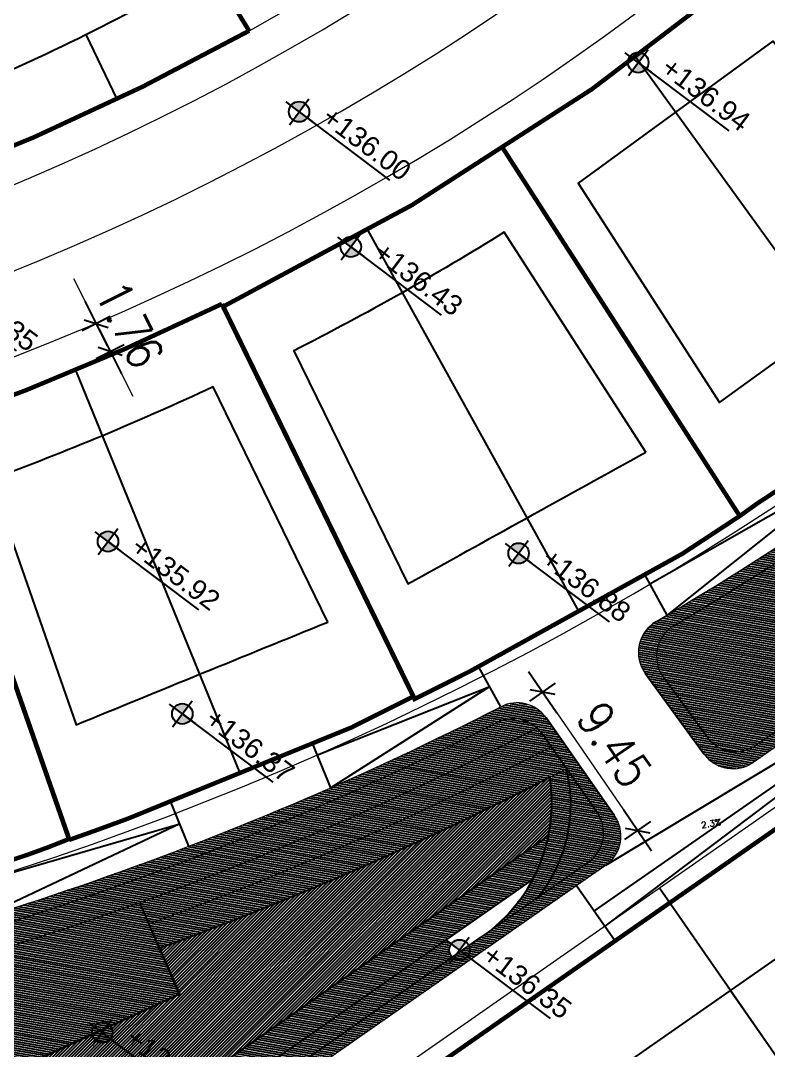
# Model space of a CAD drawing. Header units: inches. Extents: x 2 to 806, y 2 to 666.
# Drawn here: x 390.5 to 432.7, y 211.6 to 269.6 of the extents above; entities that cross this region are included whole.
import ezdxf
from ezdxf.enums import TextEntityAlignment as Align

# ---------------------------------------------------------------- set-up
doc = ezdxf.new("R2010")
doc.units = ezdxf.units.IN
doc.header["$MEASUREMENT"] = 0
for name, pattern in [('( Hidden )', [0.375, 0.25, -0.125]), ('ACAD_ISO04W100', [30, 24, -3, 0, -3]), ('DASHED', [0.75, 0.5, -0.25]), ('DASHED2', [0.375, 0.25, -0.125])]:
    doc.linetypes.add(name, pattern=pattern)
for name, color, linetype in [('.', 7, 'Continuous'), ('ASPHALT', 4, 'Continuous'), ('CL', 1, 'ACAD_ISO04W100'), ('comments', 1, 'Continuous'), ('Dimensions', 7, 'Continuous'), ('ELV2', 4, 'Continuous'), ('furniture', 8, 'Continuous'), ('pathway levels', 250, 'Continuous'), ('PAVEMENT', 2, 'Continuous'), ('set pack', 253, 'DASHED2'), ('V-NODE-TEXT', 11, 'Continuous'), ('Water Surface Level', 10, 'Continuous')]:
    doc.layers.add(name, color=color, linetype=linetype)
doc.styles.add('3', font='ROMANT.shx', dxfattribs={"height": 4})
doc.styles.add('AUC-2-5', font='romans.shx', dxfattribs={"width": 0.85})
doc.styles.add('SDC-TEXT', font='arial.ttf')
doc.dimstyles.new('AUC-750-N mtr', dxfattribs={"dimscale": 0.5625, "dimtxt": 3.5, "dimasz": 2.5, "dimexe": 2.5, "dimexo": 2, "dimgap": 1.199999999999999, "dimtad": 1, "dimzin": 1, "dimdsep": 46, "dimtxsty": 'AUC-2-5', "dimblk": 'AUC-DIMTICK', "dimcen": 1, "dimse1": 1, "dimse2": 1, "dimclrd": 1, "dimclre": 1, "dimclrt": 2, "dimadec": 0, "dimazin": 0, "dimtfac": 1, "dimtix": 1, "dimtmove": 2, "dimatfit": 3, "dimfxl": 1, "dimlwd": 0, "dimlwe": -1, "dimarcsym": 0})
pattern_1 = [(349.8500782078507, (-1019091.392020971, 51543.46572444505), (0.02202805708565676, 0.123043751166124), [])]

# ---------------------------------------------------------------- blocks, each defined once
blk = doc.blocks.new('*U244')
for points in [[(1.421e-13, 1.023995160680525, 0.4142135623731368), (-1.023995160680525, 0), (1.421e-13, 0)], [(1.421e-13, -1.023995160680525, 0.4142135623731368), (1.023995160680809, 0), (1.421e-13, 0)]]:
    blk.add_hatch(color=256).paths.add_polyline_path(points)
for p, q in [((0, -1.621819359999989), (0, 1.621819359999989)), ((1.621819359999989, 0), (-1.621819359999989, 0)), ((0, 0), (1.621819360158938, -2.719966474273861e-10)), ((11.38472890026264, 8.91767833186563e-05), (1.621819360158938, -2.719966474273861e-10))]:
    blk.add_line(p, q)
blk.add_circle((0, 0), 1.023995160680529)
at = {"style": 'SDC-TEXT'}
blk.add_attdef('LEVEL', text='', height=2, dxfattribs=at).set_placement((2.240178985586397, 2.532038079697316), align=Align.TOP_LEFT)
blk.add_attdef('T.O.C.', (2.240178985586398, -2.556699557056715), '', height=2, dxfattribs=at)
blk = doc.blocks.new('*U238')
for points in [[(1.421e-13, 1.023995160680525, 0.4142135623731368), (-1.023995160680525, 0), (1.421e-13, 0)], [(1.421e-13, -1.023995160680525, 0.4142135623731368), (1.023995160680809, 0), (1.421e-13, 0)]]:
    blk.add_hatch(color=256).paths.add_polyline_path(points)
for p, q in [((0, -1.621819359999989), (0, 1.621819359999989)), ((1.621819359999989, 0), (-1.621819359999989, 0)), ((0, 0), (1.621819360158938, -2.719966474273861e-10)), ((11.38472890026264, 8.91767833186563e-05), (1.621819360158938, -2.719966474273861e-10))]:
    blk.add_line(p, q)
blk.add_circle((0, 0), 1.023995160680529)
at = {"style": 'SDC-TEXT'}
blk.add_attdef('LEVEL', text='', height=2, dxfattribs=at).set_placement((2.240178985586397, 2.532038079697316), align=Align.TOP_LEFT)
blk.add_attdef('T.O.C.', (2.240178985586398, -2.556699557056715), '', height=2, dxfattribs=at)
blk = doc.blocks.new('*U342')
for points in [[(1.421e-13, 1.023995160680525, 0.4142135623731368), (-1.023995160680525, 0), (1.421e-13, 0)], [(1.421e-13, -1.023995160680525, 0.4142135623731368), (1.023995160680809, 0), (1.421e-13, 0)]]:
    blk.add_hatch(color=256).paths.add_polyline_path(points)
for p, q in [((0, -1.621819359999989), (0, 1.621819359999989)), ((1.621819359999989, 0), (-1.621819359999989, 0)), ((0, 0), (1.621819360158938, -2.719966474273861e-10)), ((11.38472890026264, 8.91767833186563e-05), (1.621819360158938, -2.719966474273861e-10))]:
    blk.add_line(p, q)
blk.add_circle((0, 0), 1.023995160680529)
at = {"style": 'SDC-TEXT'}
blk.add_attdef('LEVEL', text='', height=2, dxfattribs=at).set_placement((2.240178985586397, 2.532038079697316), align=Align.TOP_LEFT)
blk.add_attdef('T.O.C.', (2.240178985586398, -2.556699557056715), '', height=2, dxfattribs=at)
blk = doc.blocks.new('*U340')
for points in [[(1.421e-13, 1.023995160680525, 0.4142135623731368), (-1.023995160680525, 0), (1.421e-13, 0)], [(1.421e-13, -1.023995160680525, 0.4142135623731368), (1.023995160680809, 0), (1.421e-13, 0)]]:
    blk.add_hatch(color=256).paths.add_polyline_path(points)
for p, q in [((0, -1.621819359999989), (0, 1.621819359999989)), ((1.621819359999989, 0), (-1.621819359999989, 0)), ((0, 0), (1.621819360158938, -2.719966474273861e-10)), ((11.38472890026264, 8.91767833186563e-05), (1.621819360158938, -2.719966474273861e-10))]:
    blk.add_line(p, q)
blk.add_circle((0, 0), 1.023995160680529)
at = {"style": 'SDC-TEXT'}
blk.add_attdef('LEVEL', text='', height=2, dxfattribs=at).set_placement((2.240178985586397, 2.532038079697316), align=Align.TOP_LEFT)
blk.add_attdef('T.O.C.', (2.240178985586398, -2.556699557056715), '', height=2, dxfattribs=at)
blk = doc.blocks.new('*U338')
for points in [[(1.421e-13, 1.023995160680525, 0.4142135623731368), (-1.023995160680525, 0), (1.421e-13, 0)], [(1.421e-13, -1.023995160680525, 0.4142135623731368), (1.023995160680809, 0), (1.421e-13, 0)]]:
    blk.add_hatch(color=256).paths.add_polyline_path(points)
for p, q in [((0, -1.621819359999989), (0, 1.621819359999989)), ((1.621819359999989, 0), (-1.621819359999989, 0)), ((0, 0), (1.621819360158938, -2.719966474273861e-10)), ((11.38472890026264, 8.91767833186563e-05), (1.621819360158938, -2.719966474273861e-10))]:
    blk.add_line(p, q)
blk.add_circle((0, 0), 1.023995160680529)
at = {"style": 'SDC-TEXT'}
blk.add_attdef('LEVEL', text='', height=2, dxfattribs=at).set_placement((2.240178985586397, 2.532038079697316), align=Align.TOP_LEFT)
blk.add_attdef('T.O.C.', (2.240178985586398, -2.556699557056715), '', height=2, dxfattribs=at)
blk = doc.blocks.new('*U205')
for points in [[(1.421e-13, 1.023995160680525, 0.4142135623731368), (-1.023995160680525, 0), (1.421e-13, 0)], [(1.421e-13, -1.023995160680525, 0.4142135623731368), (1.023995160680809, 0), (1.421e-13, 0)]]:
    blk.add_hatch(color=256).paths.add_polyline_path(points)
for p, q in [((0, -1.621819359999989), (0, 1.621819359999989)), ((1.621819359999989, 0), (-1.621819359999989, 0)), ((0, 0), (1.621819360158938, -2.719966474273861e-10)), ((11.38472890026264, 8.91767833186563e-05), (1.621819360158938, -2.719966474273861e-10))]:
    blk.add_line(p, q)
blk.add_circle((0, 0), 1.023995160680529)
at = {"style": 'SDC-TEXT'}
blk.add_attdef('LEVEL', text='', height=2, dxfattribs=at).set_placement((2.240178985586397, 2.532038079697316), align=Align.TOP_LEFT)
blk.add_attdef('T.O.C.', (2.240178985586398, -2.556699557056715), '', height=2, dxfattribs=at)
blk = doc.blocks.new('*U206')
for points in [[(1.421e-13, 1.023995160680525, 0.4142135623731368), (-1.023995160680525, 0), (1.421e-13, 0)], [(1.421e-13, -1.023995160680525, 0.4142135623731368), (1.023995160680809, 0), (1.421e-13, 0)]]:
    blk.add_hatch(color=256).paths.add_polyline_path(points)
for p, q in [((0, -1.621819359999989), (0, 1.621819359999989)), ((1.621819359999989, 0), (-1.621819359999989, 0)), ((0, 0), (1.621819360158938, -2.719966474273861e-10)), ((11.38472890026264, 8.91767833186563e-05), (1.621819360158938, -2.719966474273861e-10))]:
    blk.add_line(p, q)
blk.add_circle((0, 0), 1.023995160680529)
at = {"style": 'SDC-TEXT'}
blk.add_attdef('LEVEL', text='', height=2, dxfattribs=at).set_placement((2.240178985586397, 2.532038079697316), align=Align.TOP_LEFT)
blk.add_attdef('T.O.C.', (2.240178985586398, -2.556699557056715), '', height=2, dxfattribs=at)
blk = doc.blocks.new('*U202')
for points in [[(1.421e-13, 1.023995160680525, 0.4142135623731368), (-1.023995160680525, 0), (1.421e-13, 0)], [(1.421e-13, -1.023995160680525, 0.4142135623731368), (1.023995160680809, 0), (1.421e-13, 0)]]:
    blk.add_hatch(color=256).paths.add_polyline_path(points)
for p, q in [((0, -1.621819359999989), (0, 1.621819359999989)), ((1.621819359999989, 0), (-1.621819359999989, 0)), ((0, 0), (1.621819360158938, -2.719966474273861e-10)), ((11.38472890026264, 8.91767833186563e-05), (1.621819360158938, -2.719966474273861e-10))]:
    blk.add_line(p, q)
blk.add_circle((0, 0), 1.023995160680529)
at = {"style": 'SDC-TEXT'}
blk.add_attdef('LEVEL', text='', height=2, dxfattribs=at).set_placement((2.240178985586397, 2.532038079697316), align=Align.TOP_LEFT)
blk.add_attdef('T.O.C.', (2.240178985586398, -2.556699557056715), '', height=2, dxfattribs=at)
blk = doc.blocks.new('*U227')
for points in [[(1.421e-13, 1.023995160680525, 0.4142135623731368), (-1.023995160680525, 0), (1.421e-13, 0)], [(1.421e-13, -1.023995160680525, 0.4142135623731368), (1.023995160680809, 0), (1.421e-13, 0)]]:
    blk.add_hatch(color=256).paths.add_polyline_path(points)
for p, q in [((0, -1.621819359999989), (0, 1.621819359999989)), ((1.621819359999989, 0), (-1.621819359999989, 0)), ((0, 0), (1.621819360158938, -2.719966474273861e-10)), ((11.38472890026264, 8.91767833186563e-05), (1.621819360158938, -2.719966474273861e-10))]:
    blk.add_line(p, q)
blk.add_circle((0, 0), 1.023995160680529)
at = {"style": 'SDC-TEXT'}
blk.add_attdef('LEVEL', text='', height=2, dxfattribs=at).set_placement((2.240178985586397, 2.532038079697316), align=Align.TOP_LEFT)
blk.add_attdef('T.O.C.', (2.240178985586398, -2.556699557056715), '', height=2, dxfattribs=at)
blk = doc.blocks.new('AUC-DIMTICK')
at = {"color": 1}
for p, q in [((0, 0.6299999999999955), (0, -0.6300000000000239)), ((1.000000000000025, -4.26e-14), (-1, 4.26e-14)), ((-0.3563818177208304, -0.3563818177208446), (0.3563818177208304, 0.3563818177208162))]:
    blk.add_line(p, q, dxfattribs=at)
blk = doc.blocks.new('*D487')
at = {"layer": 'Defpoints', "color": 0, "linetype": 'ByBlock', "transparency": 16777216}
for p in [(418.9738361645173, 231.1527330269951), (425.2789602552162, 224.0198501789855), (424.3141572701894, 223.3587790749648)]:
    blk.add_point(p, dxfattribs=at)
at = {"layer": 'furniture', "color": 1, "linetype": 'ByBlock', "lineweight": 0, "transparency": 16777216}
blk.add_line((420.7334978197237, 230.6537443235314), (424.4841015850368, 225.1799099864698), dxfattribs=at)
at = {"layer": 'furniture', "color": 1, "linetype": 'ByBlock', "lineweight": 0, "transparency": 16777216, "xscale": 1.40625, "yscale": 1.40625, "zscale": 1.40625}
for p, rotation in [((419.9386391495442, 231.8138041310157), 124.4184611490843), ((425.2789602552162, 224.0198501789855), 304.4184611490844)]:
    blk.add_blockref('AUC-DIMTICK', p, dxfattribs=dict(at, rotation=rotation))
at = {"layer": 'furniture', "color": 2, "linetype": 'ByBlock', "transparency": 16777216, "insert": (423.9776702752118, 228.8547603858123), "char_height": 1.96875, "attachment_point": 5, "rotation": 304.41846114908435, "style": 'AUC-2-5'}
blk.add_mtext('9.45', dxfattribs=at)
blk = doc.blocks.new('*D486')
at = {"layer": 'Defpoints', "color": 0, "linetype": 'ByBlock', "transparency": 16777216}
for p in [(395.1534871944177, 252.7395032715123), (395.943489889004, 251.1671398056043), (395.5874520210181, 250.98825567278)]:
    blk.add_point(p, dxfattribs=at)
at = {"layer": 'Dimensions', "color": 1, "linetype": 'ByBlock', "lineweight": 0, "transparency": 16777216}
for p, q in [((394.1661135568746, 253.8171835853352), (393.5347777873175, 255.0737480319823)), ((394.7974493264318, 252.560619138688), (395.5874520210181, 250.98825567278)), ((396.2187877905753, 249.7316912261329), (396.8501235601324, 248.4751267794857))]:
    blk.add_line(p, q, dxfattribs=at)
at = {"layer": 'Dimensions', "color": 1, "linetype": 'ByBlock', "lineweight": 0, "transparency": 16777216, "xscale": 1.40625, "yscale": 1.40625, "zscale": 1.40625}
for p, rotation in [((394.7974493264318, 252.560619138688), 296.6763293185186), ((395.5874520210181, 250.98825567278), 116.6763293185186)]:
    blk.add_blockref('AUC-DIMTICK', p, dxfattribs=dict(at, rotation=rotation))
at = {"layer": 'Dimensions', "color": 2, "linetype": 'ByBlock', "transparency": 16777216, "insert": (396.6751967207687, 252.5194136138114), "char_height": 1.96875, "attachment_point": 5, "rotation": 296.67632931851864, "style": 'AUC-2-5'}
blk.add_mtext('1.76', dxfattribs=at)

msp = doc.modelspace()

# ---------------------------------------------------------------- hatches: boundary and pattern name
at = {"layer": '.', "linetype": 'ByBlock', "true_color": 0x105689, "transparency": 33554518}
h = msp.add_hatch(dxfattribs=at)
h.set_pattern_fill('ANSI31', color=146)
h.set_pattern_definition([(45, (-627753.6212538145, -809031.2731780324), (-0.08838834764831845, 0.08838834764831845), [])])
edge = h.paths.add_edge_path()
edge.add_line((399.5783281777703, 209.2997622679524), (395.8643115312743, 212.0943467826421))
edge.add_line((395.8643115312743, 212.0943467826421), (395.5956055861616, 212.2965364391987))
edge.add_arc((395.1353472232304, 212.6428610444839), 0.5760021639491039, 189.6429877126691, 323.0401138174457, ccw=False)
edge.add_line((394.5674836029948, 212.546375803284), (378.0625222949029, 204.9553222333618))
edge.add_line((378.0625222949029, 204.9553222333618), (373.2285414983935, 214.4289964327893))
edge.add_arc((335.1647529890479, 391.6705649853523), 181.2827228906745, 281.16013434550666, 282.12054736076277, ccw=False)
edge.add_arc((370.6394481226753, 211.8537067227137), 2.000000000136274, 101.1601339270411, 214.8543512994189)
edge.add_line((368.998233211315, 210.7107222018369), (379.6540779811048, 195.4099626476948))
edge.add_line((379.6540779811048, 195.4099626476948), (399.5783281777703, 209.2997622679524))
edge = h.paths.add_edge_path()
edge.add_arc((411.2282351155018, 225.5914964509268), 9.229887311274029, 348.3164352056134, 368.8867214385916)
edge.add_arc((335.1647542824221, 391.6705652643998), 185.3827228916673, 289.93164887441094, 297.3545727267618, ccw=False)
edge.add_line((398.3615190847495, 217.3922738301173), (399.4768772615071, 214.8043314302178))
edge.add_line((399.4768772615071, 214.8043314302178), (395.5781707182477, 213.0112166405727))
edge.add_arc((395.1353472232304, 212.6428610444839), 0.5760021639797305, 0, 39.754832089452975, ccw=False)
edge.add_arc((395.1353472232304, 212.6428610443674), 0.5760021639289334, -36.95988615708569, 1.1580027603486087e-08, ccw=False)
edge.add_line((395.595605586278, 212.2965364393151), (395.8643115312743, 212.0943467827585))
edge.add_line((395.8643115312743, 212.0943467827585), (399.5783281777703, 209.2997622679524))
edge.add_line((399.5783281777703, 209.2997622679524), (420.2668878336854, 223.7223852132285))
edge = h.paths.add_edge_path()
edge.add_line((432.1673272619673, 358.6667610033021), (431.8863456005647, 358.8781876080741))
edge.add_arc((431.4260872376335, 359.2245122132429), 0.5760021638791084, 180, 323.04011382669876, ccw=False)
edge.add_arc((431.4260872375171, 359.2245122132429), 0.5760021639289334, 0, 180, ccw=False)
edge.add_arc((431.4260872375171, 359.2245122131264), 0.5760021639289334, -36.95988615708569, 1.1580027603486087e-08, ccw=False)
edge.add_line((431.8863456005647, 358.8781876080741), (432.155051545561, 358.6759979515175))
edge.add_line((432.155051545561, 358.6759979515175), (432.1673272786147, 358.6667611664))
edge.add_arc((344.2170436877941, 367.6405955564535), 88.40691198863287, 354.1740991967214, 358.2708377909386)
edge.add_line((432.5836979292517, 364.9729176268286), (432.5832996895488, 375.8737800002402))
edge.add_arc((432.3905046317677, 376.4165585541471), 0.5760021639594615, 180, 289.55504914921903, ccw=False)
edge.add_arc((432.3905046317677, 376.4165585541471), 0.5760021639289334, 70.44913720594758, 180, ccw=False)
edge.add_line((432.5832600305739, 376.9593511933765), (432.5831102603997, 381.0589510779666))
edge.add_arc((438.2131589920909, 359.1352101415234), 22.6351025040642, 104.4024243032684, 116.4344496564369)
edge.add_arc((339.828942707828, 409.252688534076), 93.21591519309987, 317.34612547539353, 341.32415566354837, ccw=False)
edge.add_arc((409.9918753923566, 344.9010678937032), 1.999999999952098, 143.4332843703505, 230.594349147061)
edge.add_line((408.7222619489485, 343.3557259561333), (422.4019406826419, 332.116851503479))
edge.add_arc((423.6715541261665, 333.6621934411653), 2.000000000087608, 230.5943491466012, 331.6346643562458)
edge.add_arc((344.2170436880269, 367.6405955558714), 88.40691198838732, 336.7284839255265, 344.458449121503)
edge.add_line((429.3914805906543, 343.9531012679056), (428.8351834953946, 344.3716829265306))
edge.add_line((428.8351834953946, 344.3716829265306), (428.5664775502819, 344.5738725830872))
edge.add_arc((428.1062191873507, 344.920197188256), 0.5760021638791084, 179.99999998842, 323.04011382669876, ccw=False)
edge.add_arc((428.1062191873507, 344.9201971883724), 0.5760021639289334, 0, 180, ccw=False)
edge.add_arc((428.1062191874671, 344.920197188256), 0.5760021638125181, -36.959886164048214, 1.1580027603486087e-08, ccw=False)
edge.add_line((428.5664775503983, 344.5738725832036), (428.8351834953946, 344.3716829266471))
edge.add_line((428.8351834953946, 344.3716829266471), (429.3914805906543, 343.953101268022))
edge.add_arc((344.2170436876777, 367.6405955558714), 88.40691198869034, 344.4584491216363, 354.1740990908528)
at = {"layer": '.', "linetype": 'ByBlock', "true_color": 0x136734, "transparency": 33554633}
h = msp.add_hatch(dxfattribs=at)
h.set_pattern_fill('ANSI31', color=116, angle=-55.14992179214925)
h.set_pattern_definition(pattern_1)
h.paths.add_polyline_path([(263.374942583353, 286.699647494692), (263.0629033154992, 294.5970503012488, 0.3598822462713425), (261.3623499296091, 296.4957800255927), (242.440375518724, 299.3458785719542, 0.4750516385556493), (240.1453675579696, 297.2609074301856), (240.8072332803576, 284.9396117464478, 0.4333596917590318), (243.040977276717, 283.0609385482805, -0.005145351396740883), (248.6007291582364, 283.6654181607139, -0.05949867234753391), (248.7027845967977, 283.7562188168361, -0.3261490168904586), (249.3818171798202, 283.7410786493986, -0.01115956873510505), (261.4779097813598, 284.6232583869553, 0.4109268424981297)])
h.paths.add_polyline_path([(260.7465889160239, 285.2892429733022, 0.01438231865553005), (243.668669523061, 283.9671766548256, -0.4297056065601167), (241.4594133818473, 285.8486147036149), (240.8904313548419, 296.4407870403795, -0.4750516385514949), (243.1854393154799, 298.5257581820317), (260.6857471362173, 295.8897963743495, -0.3598822462731573), (262.386300521991, 293.9910666500057), (262.648073518737, 287.3658530623491, -0.4115782259869879)], flags=16)
h.paths.add_polyline_path([(249.8968851889667, 294.4810147022201, -0.04395383187012756), (249.8193255905944, 294.4162025777462, -1), (249.161034538266, 295.3615950157239, -0.8526476596554624), (249.9504384273614, 294.5425741914498), (250.0661280847571, 294.4555227045041)], flags=0)
h.paths.add_polyline_path([(235.2580090876154, 284.0836944263267), (234.5387421867062, 298.911288932881, 0.3573486438641765), (232.8389784038017, 300.7920769103641), (208.4070082500993, 304.4721116202256, 0.4007439114431123), (206.1472997941027, 302.8833387926991), (201.3251091962165, 278.5587707322395, 0.5493094680822477), (203.7676744569044, 276.2284905386462, -0.02553657808816534), (233.5406819657373, 282.0065338504339, 0.3874726421352185)])
h.paths.add_polyline_path([(232.8148266224607, 282.6100793395728, 0.02408536372178676), (204.6613926548461, 277.1688790037135, -0.5481949153169932), (202.2254821485558, 279.5007950588899), (206.7039644227779, 302.0915957903328, -0.4007439114428621), (208.9636728788909, 303.6803686177429), (232.1675888582549, 300.1853080200801, -0.3573486438602924), (233.8673526411594, 298.304520042597), (234.5279379742869, 284.6866384947045, -0.3868605358045348)], flags=16)
h.paths.add_polyline_path([(216.3201522781464, 290.2227985432676, -1), (215.6618612259344, 291.1681909812453, -1)], flags=0)
h.paths.add_polyline_path([(190.5409089721224, 276.0483616208496), (181.2497807453337, 289.4399132903038, -0.0298598756734283), (180.5796023913144, 290.540758431873, 0.03127117683292988), (180.6746495772104, 289.040884294531), (190.9066014840218, 274.2932982861369, 0.66209734585444), (194.5116545766077, 275.0444625861549), (200.1109015025149, 303.2887345959737, 0.4142135623719764), (198.5379988642826, 305.639474328824), (191.8835819988462, 306.9586700639759, 0.01271040853551734), (191.7833856421939, 306.9758990285757, 0.6559619231475303), (180.674649577094, 289.0408842947638, -0.1797949806375232), (179.3971122356315, 296.8574444800454, -0.4223894347684093), (191.6823328745968, 306.2832314763057, -0.01271040855493532), (191.7474605062461, 306.2720326492401), (197.7152399579945, 305.0889584054078, -0.4142135623729064), (199.288142595994, 302.7382186725574), (194.1459620649411, 276.7995259207512, -0.6620973458533911)])
h.paths.add_polyline_path([(367.8094095312708, 211.1928942177749), (379.7650912182589, 194.025694924507, 0.4143524714553211), (382.5500688549082, 193.5280067699334), (391.2699972322162, 199.6069335383201), (390.8696802783243, 200.1811689748267), (382.724259728654, 194.5027490523482, -0.4143524714556603), (379.9392820920048, 195.0004372070382), (368.9982332115478, 210.7107222019533, -0.5412293945342523), (370.2523445958223, 213.8158868745506, 0.06906326199914051), (417.3615543615024, 230.0936124406128, -0.3737364213267346), (419.9068343112895, 229.4579684935581), (423.0076971730168, 225.0283234331129, -0.4147834715495766), (422.5130154016379, 222.2406984346291), (395.7916983052573, 203.6124571511593), (396.1920152591492, 203.0382217147692), (423.4886859972912, 222.0675594869374, 0.4147834715359693), (423.983367768903, 224.8551844854212), (420.1309261455617, 230.3584749463318, 0.3746855552249334), (417.5797148283755, 230.9910890231679, -0.0713769521134164), (369.0746664969201, 214.3002248443501, 0.5430658076305124)])
h.paths.add_polyline_path([(216.7634127979117, 290.1041929866026), (221.7971445164594, 286.3165265584669), (222.8339195758753, 287.6943795454993), (217.8001878574441, 291.4820459738678)], flags=8)
edge = h.paths.add_edge_path(flags=17)
edge.add_line((400.2525077067266, 208.792480839051), (395.8643115312743, 212.0943467827585))
edge = h.paths.add_edge_path(flags=17)
edge.add_arc((395.1353472232304, 212.6428610444839), 0.5760021639787465, -55.14992179214925, 304.8500782078507)
edge = h.paths.add_edge_path(flags=17)
edge.add_line((395.8643115313907, 212.0943467828749), (394.4063829153029, 213.1913753062092))
edge = h.paths.add_edge_path(flags=17)
edge.add_line((395.1353472232304, 212.6428610444839), (395.8643115312743, 212.0943467826421))
edge = h.paths.add_edge_path(flags=17)
edge.add_line((394.5868329616214, 211.9138967364399), (395.6838614849557, 213.3718253525278))
h.paths.add_polyline_path([(395.9077532692763, 212.0515592689464), (400.941484987824, 208.2638928408107), (401.9782600473563, 209.6417458279595), (396.9445283288087, 213.4294122562116)], flags=25)
h.paths.add_polyline_path([(399.4224100650472, 214.1634122754751), (402.9019507310304, 209.1721783703963), (405.3245064783559, 210.8610155196932), (401.8449658123727, 215.8522494245392)], flags=25)
h = msp.add_hatch(dxfattribs=at)
h.set_pattern_fill('ANSI31', color=116, angle=-55.14992179214925)
h.set_pattern_definition(pattern_1)
h.paths.add_polyline_path([(453.5079825895091, 242.9949223889109, 0.4424870316608077), (453.8882779504356, 245.930680756441), (450.3596304779358, 250.0831964912197, 0.4047172397618818), (447.5907422697355, 250.353485504382, -0.03573623511495799), (426.3217230263117, 235.7843026999455, 0.4438666796244219), (425.7150335128836, 232.8805199728651), (429.0354414847397, 228.3218565416593, 0.4081545584269213), (431.7958147419567, 227.8587111009822)])
h.paths.add_polyline_path([(431.9579576604019, 228.8250543881279, -0.4081582778319678), (429.1975693863069, 229.2882204456093), (426.7356027697397, 232.6683102656227, -0.4426635474830151), (427.3353569669134, 235.5680168557285, 0.03178389247833009), (446.3781028834355, 248.5097580863932, 0.01125924500880223), (447.4260216297998, 249.3623424892851, -0.4145473529915513), (450.246901227948, 249.1348468317721), (452.8560533064601, 246.0643941599248, -0.4424870316593423), (452.4757579455336, 243.1286357923948)], flags=16)
h.paths.add_polyline_path([(436.3912792440688, 240.5075186765591, -1), (437.5432835719266, 240.5075186765591, -1)], flags=0)
h.paths.add_polyline_path([(489.3467209465753, 267.9791947958131, -0.1659258390495502), (505.3627307082943, 272.5836595244311, 0.4360829346112496), (507.4582183278117, 274.6333112878331), (507.2700937869677, 281.8713102477907, 0.503896743743874), (504.6374045500716, 283.7164087097465, 0.0952214791603765), (457.0338927859857, 256.9327856760776, 0.3912997192858159), (456.7033345553509, 254.2382554713242), (459.8736821673529, 249.8338505467238, 0.4097970552287188), (462.640657551442, 249.3615873305664)])
h.paths.add_polyline_path([(462.8059685291673, 250.3301391679399, -0.4097970552315241), (460.0389931450782, 250.8024023840973), (457.6503761524518, 254.1207881679131, -0.3927774926208933), (457.9887705810552, 256.8219213842951, -0.094067707789511), (504.8579762787276, 283.0520667765361, -0.5041779418596647), (506.5703301076728, 281.8531225246682), (506.7584546486332, 274.6151235647105, -0.3566820737927742), (505.7506053378756, 273.314498220205), (504.1015663967419, 273.3145172801871, 0.1533885223622303), (488.9464039926834, 268.5534302323197)], flags=16)
h.paths.add_polyline_path([(481.4771474650779, 271.1810743936642, -1), (482.6291517929358, 271.1810743936642, -1)], flags=0)
h.paths.add_polyline_path([(482.82555567482, 270.5897726178939), (487.859287393484, 266.802106189991), (488.8960624529, 268.1799591770234), (483.8623307343523, 271.9676256051591)], flags=8)
at = {"layer": '.', "linetype": 'ByBlock', "true_color": 0x105689, "transparency": 33554633}
h = msp.add_hatch(dxfattribs=at)
h.set_pattern_fill('ANSI31', color=146, angle=-55.14992179214925)
h.set_pattern_definition(pattern_1)
h.paths.add_polyline_path([(437.4281472575103, 240.8530344673038, -0.1622300515155048), (437.5432835719266, 240.5075186765591, -0.899945320440136), (436.4039879463098, 240.3871900889628, -0.02519921190493293), (433.1943570633603, 239.1791799421028, -0.009492202453317647), (427.3353569783221, 235.5680168365199, 0.4426635438033039), (426.7356027697397, 232.6683102656227), (429.1975693863069, 229.2882204456093, 0.4081582778301852), (431.9579576604019, 228.8250543881279), (452.4757579455336, 243.1286357923948, 0.4424870316594953), (452.8560533064601, 246.0643941599248), (451.5514772671459, 247.5996204959067, 0.1280854236059178), (447.3645390963366, 248.0105522045471, -0.09066394474656189)])
at = {"layer": '.', "linetype": 'ByBlock', "transparency": 33554633}
h = msp.add_hatch(dxfattribs=at)
h.set_pattern_fill('ANSI31', color=34, angle=-55.14992179214925)
h.set_pattern_definition(pattern_1)
h.paths.add_polyline_path([(419.3909203990779, 221.2832034312725, 0.07054805577376073), (420.2668878336854, 223.7223852132285), (379.6540779809884, 195.4099626476948), (379.9392820920048, 195.0004372070382, 0.1317731148927507), (380.7315141495501, 194.3325578139467)])
h.paths.add_polyline_path([(414.842665907433, 216.8934649659625, -0.3688279768779457), (414.796597567708, 217.6400708689891), (414.4928623930036, 217.8686185129756), (380.7315141495501, 194.3325578139467, 0.2679491924402398), (382.724259728654, 194.5027490523482)])
h.paths.add_polyline_path([(421.2764963524833, 227.5013786782349, -0.001412875818996255), (420.3473240359172, 227.0173425297091, -0.265972705479067), (417.0754613064646, 218.4500144159958), (419.6996071990297, 220.2793861746161, 0.2334486602912698)])
h.paths.add_polyline_path([(423.0076971731332, 225.0283234328801), (421.2764963524833, 227.5013786780021, -0.2334486602856568), (419.6996071990297, 220.2793861746161), (422.5130154016379, 222.2406984346291, 0.4147834715432715)])
h.paths.add_polyline_path([(421.2764963522504, 227.5013786782349), (420.409165972932, 228.7403775963305, -0.03367299009115034), (397.7667901311952, 218.7722110625893), (398.3615190848659, 217.3922738300009, 0.03381436929519544)])
h.paths.add_polyline_path([(420.409165972932, 228.7403775963305), (419.9068343112895, 229.4579684935581, 0.05569255197870433), (419.6132885947309, 229.7913023831627, -0.03348037666095691), (397.2513444425722, 219.9681889824408), (397.7667901311952, 218.7722110625893, 0.03367299009115034)])
h.paths.add_polyline_path([(419.6132885947309, 229.7913023831627, 0.3115589785203759), (417.3615543512578, 230.0936124604034, -0.06485387528333747), (373.2285414983935, 214.4289964326728), (373.8398385025512, 213.230971678144, 0.0669493953722585)])
h.paths.add_polyline_path([(394.5674836031112, 212.5463758034004, -0.2904933075315065), (394.8062016971826, 213.1155572635891, -0.3893572470056925), (395.5781707184806, 213.0112166406891), (399.4768772615071, 214.8043314302178), (397.2513444425722, 219.9681889824408, -0.03339416598963906), (373.8398385025512, 213.230971678144), (378.0625222949029, 204.9553222333618)])
h.paths.add_polyline_path([(395.9077532692763, 212.0515592689464), (400.941484987824, 208.2638928408107), (401.9782600473563, 209.6417458279595), (396.9445283288087, 213.4294122562116)], flags=9)

# ---------------------------------------------------------------- linework, layer by layer
at = {"layer": 'ASPHALT', "lineweight": 0}
for centre, radius, start, end in [((335.1585414868032, 391.7648443667988), 142.4210741669843, 260.6140146898824, 313.9670796364317), ((335.1647542811415, 391.670565263352), 151.329072100289, 260.6053576388268, 311.2782459980392)]:
    msp.add_arc(centre, radius, start, end, dxfattribs=at)
at = {"layer": 'CL', "lineweight": 0, "ltscale": 5}
msp.add_arc((335.1647542811415, 391.670565263352), 146.829072100289, 260.6053576388268, 313.2194489895273, dxfattribs=at)
at = {"layer": 'comments', "color": 3, "linetype": 'ByBlock'}
msp.add_line((403.4039665440514, 269.0465784126266), (390.5369923129629, 290.1006543685055), dxfattribs=at)
at = {"layer": 'comments', "color": 4, "linetype": 'ByBlock'}
for p, q in [((425.1986314032411, 267.5428222993926), (439.5545464247416, 247.6916527341657)), ((410.0868778796585, 257.7984943842587), (421.9492004014037, 236.3633896591911)), ((393.6285474371116, 249.9412503935002), (402.8810705389778, 227.2588321106579)), ((426.9494916588019, 236.1531006771677), (425.6880589659277, 238.4324976353512)), ((445.6060667093561, 235.3580106748106), (422.8464482777936, 219.4915897890298)), ((445.6060667093561, 235.3580106748106), (423.4435623238978, 218.6350583793667)), ((423.488685997524, 222.0675594872866), (445.6060667093561, 235.3580106748106)), ((417.5797148099819, 230.9910890591402), (416.3281457760322, 233.25266247893)), ((408.0044882084194, 226.4298530638755), (406.9836786844253, 228.9323519342417)), ((400.0182127434246, 223.1352611508757), (398.9845117948435, 225.6693631507062)), ((421.8480133219573, 220.9237967617648), (424.0211625002275, 217.806518678188)), ((430.5180365437127, 215.0216136169458), (426.5091481913996, 220.7721713445919))]:
    msp.add_line(p, q, dxfattribs=at)
at = {"layer": 'comments', "color": 6, "linetype": 'ByBlock'}
for p, q in [((425.7150335128836, 232.8805199728651), (429.0354264679781, 228.32187715858)), ((426.7356027698561, 232.6683102655063), (429.1975693863069, 229.2882204456093)), ((423.983367768903, 224.8551844854212), (420.1309261457945, 230.3584749464482)), ((423.0076971731332, 225.0283234328801), (419.9068343114059, 229.4579684936745))]:
    msp.add_line(p, q, dxfattribs=at)
at = {"layer": 'comments', "color": 3, "linetype": 'ByBlock'}
for points in [[(398.628035099101, 271.1243488886232), (391.4867599205763, 283.742123108341), (379.1500680056351, 277.9422484858499), (384.2400930662125, 264.3988792046277, 0.0295831224734809)], [(425.7477470201857, 245.321697185964), (417.7706293766105, 257.7075228942397, -0.02158562715994097), (405.9316295642357, 251.0371290850291), (412.3414460700888, 237.9022659347231, -0.0006454775290384204)], [(407.8397013717049, 235.7601220311901), (401.3787992061998, 248.9996688556696, -0.02161229452157819), (388.8415780105579, 243.7737725146419), (393.6587034099221, 229.9744902269287, -0.0007454799836780487)]]:
    msp.add_lwpolyline(points, format="xyb", close=True, dxfattribs=at)
at = {"layer": 'comments', "color": 6, "linetype": 'ByBlock'}
for points in [[(394.2042012586908, 268.8332430127614), (395.9543773692285, 265.1918310772)], [(373.2285414985099, 214.4289964325564), (378.0625222949029, 204.9553222333618), (399.4768772615071, 214.8043314302178), (397.2513444425722, 219.9681889824408)]]:
    msp.add_lwpolyline(points, dxfattribs=at)
at = {"layer": 'comments', "color": 3, "linetype": 'ByBlock'}
msp.add_lwpolyline([(442.301979020559, 257.0900678473829), (432.9024020648512, 268.4716962270743), (421.9444254255804, 260.4611491313974), (429.8945226648075, 248.1172771766853)], close=True, dxfattribs=at)
at = {"layer": 'comments', "color": 4, "linetype": 'ByBlock'}
for points in [[(425.9720358595669, 237.9193540714752), (437.1205027003025, 244.2615182312277), (426.9494916588019, 236.1531006771677)], [(407.2498079139923, 228.2799402151561), (416.9539302930652, 232.1218757689769), (408.0044882084194, 226.4298530638755)], [(387.6442673747379, 220.970090699366), (399.501362269134, 224.4023121507909), (388.1758734654586, 219.0439709923068)]]:
    msp.add_lwpolyline(points, dxfattribs=at)
at = {"layer": 'comments', "color": 6, "linetype": 'ByBlock'}
for points in [[(420.2668878336854, 223.7223852132285, 0.08999660423668908), (420.3473240359172, 227.0173425297091, -0.03239994555241031), (398.3615190847495, 217.3922738301173), (399.4768772615071, 214.8043314302178), (395.5781707182477, 213.0112166405727, -0.1752241817904094), (395.7113493871593, 212.6428610444839, -0.1626806749169935), (395.595605586278, 212.2965364393151), (395.8643115312743, 212.0943467827585), (399.5783281777703, 209.2997622679524)], [(399.5783281777703, 209.2997622679524), (395.8643115312743, 212.0943467826421), (395.5956055861616, 212.2965364391987, -0.6581091769862789), (394.5674836029948, 212.546375803284), (378.0625222949029, 204.9553222333618), (373.2285414983935, 214.4289964327893, -0.004190616854399223), (370.2523446000132, 213.8158868528974, 0.5412293890659928), (368.998233211315, 210.7107222018369), (379.6540779811048, 195.4099626476948)]]:
    msp.add_lwpolyline(points, format="xyb", close=True, dxfattribs=at)
at = {"layer": 'comments', "color": 3, "linetype": 'ByBlock'}
for points in [[(436.2623533297747, 219.0261512193667), (424.7737197576507, 211.0170760145249), (431.3502219975644, 201.5831151115546), (437.0945387837428, 205.5876527142084)], [(430.5180365435963, 215.0216136169458), (437.0945387837428, 205.5876527142084), (442.8388555700376, 209.5921903167457)]]:
    msp.add_lwpolyline(points, dxfattribs=at)
at = {"layer": 'PAVEMENT', "lineweight": 0}
for p, q in [((495.8023185998618, 269.0785438569567), (343.9867220926981, 163.2432831115859)), ((453.5079825897419, 242.9949223887945), (431.7958147419567, 227.8587111008657)), ((452.47575794565, 243.1286357923948), (431.9579576604019, 228.8250543880115)), ((422.5130154016379, 222.2406984346291), (382.724259728654, 194.5027490523482)), ((423.4886859972912, 222.0675594869374), (382.5500688549082, 193.5280067699334))]:
    msp.add_line(p, q, dxfattribs=at)
for radius, start, end in [(140.329072100289, 260.6053576388268, 313.2648074592431), (178.5854174083282, 262.7559946244763, 308.9387106392696), (180.5827228911975, 300.3177664766939, 308.5041705627558), (153.329072100289, 260.6053576388268, 291.3957643068555), (181.2827228911975, 300.5596865876911, 307.8415667367165), (180.5827228911975, 280.823411219128, 297.1539812466302), (181.2827228911975, 281.1601339283321, 296.963174100876), (182.5827228911975, 282.2251847314894, 297.5499705547568), (183.8827228911975, 289.9074871228361, 297.6183814919315), (185.3827228911975, 289.9074871228361, 297.6783797860124)]:
    msp.add_arc((335.1647542811415, 391.670565263352), radius, start, end, dxfattribs=at)
at = {"layer": 'set pack', "linetype": 'DASHED', "lineweight": 0, "ltscale": 70}
for p, q in [((417.7706293645033, 257.7075229126333), (425.7477470213498, 245.3216971841013)), ((412.3414460712529, 237.9022659325112), (405.9316295544568, 251.0371291045869)), ((407.8397013717049, 235.7601220311901), (401.3787992085281, 248.999668851013)), ((393.6587034099221, 229.9744902269287), (388.8415780123041, 243.7737725095196)), ((447.750986902015, 227.0352264243249), (401.7964526134028, 194.9989256043757)), ((430.3415666734518, 215.2747587987526), (437.0945387837428, 205.5876527142084))]:
    msp.add_line(p, q, dxfattribs=at)
at = {"layer": 'set pack', "color": 1, "linetype": 'ByBlock', "lineweight": 0}
for points, const_width in [([(390.5369923128465, 290.1006543687383), (378.2921823250081, 284.1842216487114, 0.01380587488715942), (374.6677880313664, 282.8497259912385), (383.2875898870125, 259.9144440881048), (384.9948695220237, 260.4866939543119, 0.03603183680008682), (403.4039665440514, 269.0465784126266)], 0.25), ([(412.6637305596096, 231.5752247234179), (401.8809752437237, 253.6710234607874, -0.02954462511469649), (385.1703166175585, 246.705187470636), (393.2743868163971, 223.4930577198813, 0.004505506077102354), (396.6139950462102, 224.7023912560964), (409.2066118274533, 229.8391221032782)], 0.2499999999999999), ([(389.6371627285562, 222.2313704044629, 0.02306731073795782), (393.2750017767257, 223.5474240033493), (385.1709315780035, 246.759553754104, -0.02956965940593782), (367.7407181519966, 241.8086377532292), (373.0496132884591, 217.8039010425402, 0.00504922083334385), (376.5273216345531, 218.6130743311789)], 0.2499999999999999)]:
    msp.add_lwpolyline(points, format="xyb", close=True, dxfattribs=dict(at, const_width=const_width))
at = {"layer": 'set pack', "linetype": 'DASHED', "lineweight": 0, "ltscale": 70}
msp.add_lwpolyline([(384.2400930662125, 264.3988792046277), (379.1500680056351, 277.9422484858499), (391.4867599205763, 283.742123108341), (398.628035099101, 271.1243488886232, -0.0295831224734809)], format="xyb", close=True, dxfattribs=at)
at = {"layer": 'set pack', "color": 1, "linetype": 'ByBlock', "lineweight": 0, "const_width": 0.2499999999999999}
for points in [[(432.3317548372734, 273.0887215044188, -0.05914633490589316), (401.9404035905327, 253.5154633034092), (412.723158906535, 231.4196645660397), (415.8971373950781, 233.0141397149839), (427.7965174013234, 239.5993318685634), (431.0365703490979, 241.7269791667188), (417.7184591052073, 262.4056016977249, -0.02955421365179039)], [(417.7184591650448, 262.4056017363748), (431.0372989765319, 241.7274576348557, -0.03066643117242713), (434.064932808601, 243.7155858960307), (445.0797929624978, 251.6935281059543, -0.004681709119777798), (447.9316896040409, 254.1992747085007), (432.3317470767952, 273.0887150952897, -0.02954046725596481)]]:
    msp.add_lwpolyline(points, format="xyb", dxfattribs=at)
at = {"layer": 'set pack', "linetype": 'DASHED', "lineweight": 0, "ltscale": 70}
msp.add_lwpolyline([(429.8945226648075, 248.1172771766853), (421.9444254255804, 260.4611491313974), (432.9024020648512, 268.4716962270743), (442.301979020559, 257.0900678473829)], close=True, dxfattribs=at)
at = {"layer": 'set pack', "color": 1, "linetype": 'ByBlock', "lineweight": 0, "const_width": 0.25}
msp.add_lwpolyline([(459.0759771956082, 216.0355319045322), (446.780777355395, 233.6729370707019), (395.9042250398497, 198.2053480743036), (408.1994248799465, 180.5679429082504)], close=True, dxfattribs=at)
at = {"layer": 'set pack', "linetype": '( Hidden )', "lineweight": 0, "ltscale": 0.25}
for centre, radius, start, end in [((334.6320873611558, 391.4251374441503), 157.4560815256469, 296.9248707041601, 301.871163911939), ((3292.664446252719, -4950.782316149462), 5934.535220026631, 118.8874329501758, 119.0353654888469)]:
    msp.add_arc(centre, radius, start, end, dxfattribs=at)
at = {"layer": 'set pack', "linetype": 'DASHED', "lineweight": 0, "ltscale": 70}
for centre, radius, start, end in [((334.6879210266934, 391.3431615263528), 157.1920581262994, 290.1516624232939, 295.1040644996236), ((2340.985263563664, -4522.790253828296), 5136.229496840657, 112.1092878573869, 112.2801392511686)]:
    msp.add_arc(centre, radius, start, end, dxfattribs=at)
at = {"layer": 'V-NODE-TEXT', "linetype": 'ByBlock'}
for p, q in [((420.2668878338018, 223.7223852132285), (379.6540779812212, 195.4099626478112)), ((419.3909203990779, 221.2832034312725), (380.7315141496665, 194.3325578141796)), ((416.4774814406128, 218.0331444996247), (382.724259728654, 194.5027490523482))]:
    msp.add_line(p, q, dxfattribs=at)
at = {"layer": 'V-NODE-TEXT', "linetype": 'ByBlock', "lineweight": 0}
for centre, start, end in [((427.3316590615732, 234.058026590834), 120.3177664766939, 216.0685890517349), ((428.3522283184293, 233.8458168835916), 120.5596865876911, 216.0685890517349), ((418.4924816486609, 229.2115226236476), 34.99298653476498, 117.1539812466302), ((418.2683898145051, 228.3110161707575), 34.99298654022927, 116.963174100876), ((430.8141949349965, 230.4657270635782), 216.0685890517349, 304.8815233654336), ((430.6520520165514, 229.4993837764325), 216.0685890517349, 304.8815233654336), ((421.3692526762325, 223.8813711101959), 304.8815233654336, 34.99298654022927), ((422.3449232720022, 223.7082321626205), 304.8815233654336, 34.99298654022927)]:
    msp.add_arc(centre, 2, start, end, dxfattribs=at)
at = {"layer": 'V-NODE-TEXT', "linetype": 'ByBlock'}
for centre, radius, start, end in [((413.1755163907956, 225.4870412053844), 8.34766025852729, 321.4024580432439, 13.96361290049758), ((411.2282351151525, 225.5914964506939), 9.229887311641695, 309.3095636139631, 8.886721443384655)]:
    msp.add_arc(centre, radius, start, end, dxfattribs=at)

# ---------------------------------------------------------------- block references
at = {"layer": 'ELV2', "color": 252}
ref = msp.add_blockref('*U342', (425.3226983520153, 267.2670255467367), dxfattribs=dict(at, xscale=0.5625047716006252, yscale=0.5625047716006252, zscale=0.5625047716006252, rotation=323.0401138320281))
ref.add_attrib('LEVEL', '+136.94', dxfattribs={"layer": '0', "height": 1.12500954320125, "rotation": 323.0401138344592, "style": 'SDC-TEXT'}).set_placement((427.1859573538832, 267.6474595700695), align=Align.TOP_LEFT)
ref = msp.add_blockref('*U244', (406.221477478598, 264.4917758450449), dxfattribs=dict(at, xscale=0.5625047716006252, yscale=0.5625047716006252, zscale=0.5625047716006252, rotation=323.0401138320281))
ref.add_attrib('LEVEL', '+136.00', dxfattribs={"layer": '0', "height": 1.12500954320125, "rotation": 323.0401138344592, "style": 'SDC-TEXT'}).set_placement((408.0847364805823, 264.8722098684941), align=Align.TOP_LEFT)
ref = msp.add_blockref('*U340', (409.1331286631475, 256.8807001180087), dxfattribs=dict(at, xscale=0.5625047716006252, yscale=0.5625047716006252, zscale=0.5625047716006252, rotation=323.0401138320281))
ref.add_attrib('LEVEL', '+136.43', dxfattribs={"layer": '0', "height": 1.12500954320125, "rotation": 323.0401138344592, "style": 'SDC-TEXT'}).set_placement((410.9963876651318, 257.2611341414579), align=Align.TOP_LEFT)
ref = msp.add_blockref('*U238', (385.1967097936149, 254.8747602568312), dxfattribs=dict(at, xscale=0.5625047716006252, yscale=0.5625047716006252, zscale=0.5625047716006252, rotation=323.0401138320281))
ref.add_attrib('LEVEL', '+135.35', dxfattribs={"layer": '0', "height": 1.12500954320125, "rotation": 323.0401138344592, "style": 'SDC-TEXT'}).set_placement((387.0599687954827, 255.2551942802804), align=Align.TOP_LEFT)
ref = msp.add_blockref('*U338', (395.4597621495786, 240.2935234299932), dxfattribs=dict(at, xscale=0.5625047716006252, yscale=0.5625047716006252, zscale=0.5625047716006252, rotation=323.0401138320281))
ref.add_attrib('LEVEL', '+135.92', dxfattribs={"layer": '0', "height": 1.12500954320125, "rotation": 323.0401138344592, "style": 'SDC-TEXT'}).set_placement((397.3230211514465, 240.6739574534424), align=Align.TOP_LEFT)
at = {"layer": 'pathway levels', "color": 252}
ref = msp.add_blockref('*U205', (418.5824020310256, 239.6280975146057), dxfattribs=dict(at, xscale=0.5625047716006252, yscale=0.5625047716006252, zscale=0.5625047716006252, rotation=323.0401138320281))
ref.add_attrib('LEVEL', '+136.88', dxfattribs={"layer": '0', "height": 1.12500954320125, "rotation": 323.0401138344592, "style": 'SDC-TEXT'}).set_placement((420.4456610330099, 240.0085315380549), align=Align.TOP_LEFT)
ref = msp.add_blockref('*U206', (399.6458780697731, 230.5921184023448), dxfattribs=dict(at, xscale=0.5625047716006252, yscale=0.5625047716006252, zscale=0.5625047716006252, rotation=323.0401138320281))
ref.add_attrib('LEVEL', '+136.37', dxfattribs={"layer": '0', "height": 1.12500954320125, "rotation": 323.0401138344592, "style": 'SDC-TEXT'}).set_placement((401.5091370716409, 230.972552425794), align=Align.TOP_LEFT)
ref = msp.add_blockref('*U202', (415.2568559307556, 217.2937462637039), dxfattribs=dict(at, xscale=0.5625047716006252, yscale=0.5625047716006252, zscale=0.5625047716006252, rotation=323.0401138320281))
ref.add_attrib('LEVEL', '+136.35', dxfattribs={"layer": '0', "height": 1.12500954320125, "rotation": 323.0401138344592, "style": 'SDC-TEXT'}).set_placement((417.1201149326234, 217.6741802871531), align=Align.TOP_LEFT)
at = {"layer": 'Water Surface Level', "color": 252}
ref = msp.add_blockref('*U227', (395.1353472232304, 212.6428610444839), dxfattribs=dict(at, xscale=0.5625047716006252, yscale=0.5625047716006252, zscale=0.5625047716006252, rotation=323.0401138320281))
ref.add_attrib('LEVEL', '+135.20', dxfattribs={"layer": '0', "height": 1.12500954320125, "rotation": 323.0401138344592, "style": 'SDC-TEXT'}).set_placement((396.9986062252146, 213.023295067933), align=Align.TOP_LEFT)

# ---------------------------------------------------------------- texts
at = {"color": 6, "linetype": 'ByBlock', "lineweight": 140, "insert": (428.8391031665678, 224.4972085651081), "char_height": 0.3565302748071966, "attachment_point": 1, "rotation": 9.824017899683657, "style": '3'}
msp.add_mtext_dynamic_manual_height_columns('2.3%', width=0.1983824000033022, gutter_width=1.782651374035983, heights=[0], dxfattribs=at)

# ---------------------------------------------------------------- dimensions: what is measured, and where the dimension line sits
at = {"layer": 'Dimensions', "color": 6, "linetype": 'ByBlock'}
dim = msp.add_aligned_dim(p1=(395.1534871944177, 252.7395032715123), p2=(395.943489889004, 251.1671398056044), distance=-0.39845011785199425, dimstyle='AUC-750-N mtr', dxfattribs=at)
dim.commit()
dim.dimension.update_dxf_attribs({"geometry": '*D486', "text_midpoint": (396.6751967207687, 252.5194136138114)})
at = {"layer": 'furniture', "linetype": 'ByBlock'}
dim = msp.add_aligned_dim(p1=(418.9738361645174, 231.1527330269951), p2=(424.3141572701894, 223.3587790749648), distance=1.1695553875245739, dimstyle='AUC-750-N mtr', dxfattribs=at)
dim.commit()
dim.dimension.update_dxf_attribs({"geometry": '*D487', "text_midpoint": (423.9776702752118, 228.8547603858123)})

doc.saveas('drawing.dxf')
